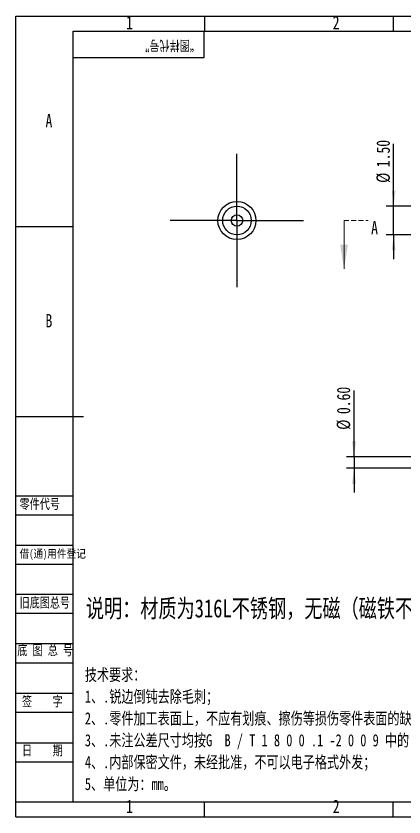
# Model space of a CAD drawing. Header units: millimetres. Extents: x 0 to 297, y 0 to 210.
# Drawn here: x 0 to 101.9, y 0.2 to 210.2 of the extents above; entities that cross this region are included whole.
import ezdxf

# ---------------------------------------------------------------- set-up
doc = ezdxf.new("R2010")
doc.units = ezdxf.units.MM
doc.linetypes.add('HIDDEN', pattern=[1.905, 1.27, -0.635])
doc.layers.add('图框', color=7, linetype='Continuous')
doc.layers.add('粗实线层', color=7, linetype='Continuous', lineweight=25)
doc.styles.add('SLDTEXTSTYLE0', font='HYSWLONGFANGSONG.TTF', dxfattribs={"bigfont": 'bigfont'})
doc.styles.add('SLDTEXTSTYLE1', font='HYSWLONGFANGSONG.TTF')
doc.styles.add('SLDTEXTSTYLE2', font='长仿宋体', dxfattribs={"bigfont": 'bigfont'})
doc.dimstyles.new('SLDDIMSTYLE1', dxfattribs={"dimtxt": 3.5, "dimasz": 4.08, "dimexe": 0, "dimexo": 0.0625, "dimgap": 0.875, "dimtad": 2, "dimlfac": 0.2, "dimrnd": 1e-09, "dimzin": 4, "dimdsep": 46, "dimtxsty": 'SLDTEXTSTYLE1', "dimsah": 1, "dimcen": 0.09, "dimadec": 0, "dimazin": 1, "dimtfac": 1, "dimtmove": 0, "dimatfit": 0, "dimfxl": 0, "dimfrac": 2, "dimtolj": 1, "dimtzin": 12, "dimarcsym": 0})
doc.dimstyles.new('SLDDIMSTYLE3', dxfattribs={"dimtxt": 3.5, "dimasz": 4.08, "dimexe": 0, "dimexo": 0.0625, "dimgap": 0.875, "dimtad": 2, "dimlfac": 0.2, "dimrnd": 1e-09, "dimzin": 0, "dimdsep": 46, "dimtxsty": 'SLDTEXTSTYLE1', "dimsah": 1, "dimcen": 0.09, "dimadec": 0, "dimazin": 0, "dimtfac": 1, "dimtmove": 0, "dimatfit": 0, "dimfxl": 0, "dimfrac": 2, "dimtolj": 1, "dimtzin": 12, "dimarcsym": 0})

# ---------------------------------------------------------------- blocks, each defined once
blk = doc.blocks.new('SW_NOTE_0')
at = {"layer": '图框', "color": 0, "char_height": 3.175, "attachment_point": 1, "style": 'SLDTEXTSTYLE0'}
for s, insert in [('\\M+18B5A术\\M+19776\\M+18B81\\M+18146', (0, 4.09)), ('1\\M+18141.锐边\\M+1937C钝\\M+18B8E\\M+18F9C\\M+196D1\\M+18E68\\M+18147', (0, -1.64)), ('2\\M+18141.\\M+197EB\\M+18C8F\\M+189C1\\M+18D48\\M+1955C\\M+196CA\\M+18FE3\\M+18143\\M+19573应\\M+1974C划\\M+18DAD\\M+18141\\M+18E43伤\\M+19399损伤\\M+197EB\\M+18C8F\\M+1955C\\M+196CA\\M+19349\\M+1E39E\\M+1E89C\\M+18147', (0, -7.37)), ('3\\M+18141.\\M+196A2\\M+1928D\\M+18CF6\\M+18DB7\\M+18EDA\\M+190A1\\M+18BCF\\M+188C2G  B / T 1 8 0 0 .1 -2 0 0 9 \\M+19286\\M+19349 I T 1 2  级\\M+189C1\\M+18D48\\M+1975E验\\M+19DBE\\M+18147', (0, -13.11)), ('4\\M+18141.\\M+193E0\\M+19594\\M+195DB\\M+196A7\\M+195B6\\M+18C8F\\M+18143\\M+196A2经\\M+194E1\\M+18F79\\M+18143\\M+19573\\M+189C2\\M+188C8电\\M+18E71\\M+18A69\\M+18EAE\\M+18A4F发\\M+18147', (0, -18.84)), ('5\\M+18141单\\M+188CA为\\M+18146mm\\M+18142', (0, -24.57))]:
    blk.add_mtext(s, dxfattribs=dict(at, insert=insert))
blk = doc.blocks.new('_D_1')
at = {"layer": '图框'}
for p, q in [((99.16, 160.33), (99.16, 176.7)), ((104.75, 160.33), (97.16, 160.33)), ((99.16, 152.83), (99.16, 160.33)), ((104.75, 152.83), (97.16, 152.83)), ((99.16, 152.83), (99.16, 146.48))]:
    blk.add_line(p, q, dxfattribs=at)
for points in [[(99.16, 160.33), (99.67, 164.41), (98.66, 164.41)], [(99.16, 152.83), (98.66, 148.75), (99.67, 148.75)]]:
    blk.add_solid(points, dxfattribs=at)
at = {"layer": '图框', "char_height": 3.5, "attachment_point": 1, "rotation": 90, "style": 'SLDTEXTSTYLE1'}
for s, insert in [('1.50', (94.65, 170.56)), ('%%c', (94.64, 166.45))]:
    blk.add_mtext(s, dxfattribs=dict(at, insert=insert))
blk = doc.blocks.new('SW_CENTERMARKSYMBOL_0')
at = {"layer": '图框', "color": 0}
for p, q in [((0, 12.5), (0, 17.5)), ((0, 0), (0, 12.5)), ((-12.5, 0), (-17.5, 0)), ((0, 0), (-12.5, 0)), ((0, 0), (12.5, 0)), ((0, 0), (0, -12.5)), ((12.5, 0), (17.5, 0)), ((0, -12.5), (0, -17.5))]:
    blk.add_line(p, q, dxfattribs=at)
blk = doc.blocks.new('_D_9')
at = {"layer": '图框'}
for p, q in [((88.75, 94.61), (88.75, 111.97)), ((104.75, 94.61), (86.75, 94.61)), ((88.75, 94.61), (88.75, 91.61)), ((104.75, 91.61), (86.75, 91.61)), ((88.75, 91.61), (88.75, 85.26))]:
    blk.add_line(p, q, dxfattribs=at)
for points in [[(88.75, 94.61), (89.26, 98.69), (88.24, 98.69)], [(88.75, 91.61), (88.24, 87.53), (89.26, 87.53)]]:
    blk.add_solid(points, dxfattribs=at)
at = {"layer": '图框', "char_height": 3.5, "attachment_point": 1, "rotation": 90, "style": 'SLDTEXTSTYLE1'}
for s, insert in [('0.60', (84.24, 105.83)), ('%%c', (84.22, 101.72))]:
    blk.add_mtext(s, dxfattribs=dict(at, insert=insert))

msp = doc.modelspace()

# ---------------------------------------------------------------- linework, layer by layer
at = {"color": 7, "linetype": 'HIDDEN', "lineweight": 18}
msp.add_line((86.13, 156.575), (92.48, 156.575), dxfattribs=at)
at = {"color": 7, "linetype": 'Continuous', "lineweight": 18}
msp.add_line((86.13, 156.575), (86.13, 143.875), dxfattribs=at)
at = {"color": 7, "linetype": 'Continuous', "lineweight": 25}
for radius in [5, 3.75, 1.5]:
    msp.add_circle((58.015, 156.575), radius, dxfattribs=at)
at = {"color": 7, "linetype": 'Continuous', "lineweight": 18}
msp.add_solid([(86.13, 143.875), (87.146, 150.225), (85.114, 150.225)], dxfattribs=at)
at = {"layer": '图框'}
for p, q in [((0, 0.19), (0, 210.19)), ((0, 210.19), (297, 210.19)), ((49.5, 210.19), (49.5, 206.19)), ((99, 210.19), (99, 206.19)), ((0, 155), (15, 155)), ((0, 84.431), (15, 84.431)), ((0, 79.431), (15, 79.431)), ((0, 71.431), (15, 71.431)), ((0, 66.431), (15, 66.431)), ((0, 58.64), (15, 58.64)), ((0, 53.64), (15, 53.64)), ((0, 45.64), (15, 45.64)), ((0, 40.64), (15, 40.64)), ((0, 32.64), (15, 32.64)), ((0, 27.64), (15, 27.64)), ((0, 19.64), (15, 19.64)), ((0, 14.64), (15, 14.64)), ((49.5, 0.19), (49.5, 4.19)), ((99, 0.19), (99, 4.19)), ((0, 0.19), (297, 0.19))]:
    msp.add_line(p, q, dxfattribs=at)
at = {"layer": '图框', "linetype": 'Continuous', "lineweight": 25}
for p, q in [((15, 4.19), (15, 206.19)), ((15, 206.19), (293, 206.19))]:
    msp.add_line(p, q, dxfattribs=at)
at = {"layer": '图框', "lineweight": 25}
for p, q in [((0, 105.19), (17.725, 105.19)), ((0, 4.19), (293, 4.19))]:
    msp.add_line(p, q, dxfattribs=at)
at = {"layer": '粗实线层'}
for p, q in [((49.434, 199.311), (49.434, 206.19)), ((15, 199.311), (49.434, 199.311))]:
    msp.add_line(p, q, dxfattribs=at)

# ---------------------------------------------------------------- block references
at = {"layer": '图框'}
for name, p in [('SW_CENTERMARKSYMBOL_0', (58.015, 156.575)), ('SW_NOTE_0', (18.079, 35))]:
    msp.add_blockref(name, p, dxfattribs=at)

# ---------------------------------------------------------------- texts
at = {"color": 7, "linetype": 'Continuous', "insert": (93.245, 156.474), "char_height": 3.5, "attachment_point": 1, "style": 'SLDTEXTSTYLE1'}
msp.add_mtext('A', dxfattribs=at)
at = {"layer": '图框'}
for s, insert, char_height, attachment_point, style in [('1', (29.794, 210.215), 3.5, 2, 'SLDTEXTSTYLE1'), ('2', (84.044, 210.215), 3.5, 2, 'SLDTEXTSTYLE1'), ('A', (8.645, 184.497), 3.5, 2, 'SLDTEXTSTYLE1'), ('B', (8.645, 132.055), 3.5, 2, 'SLDTEXTSTYLE1'), ('\\M+197EB\\M+18C8F\\M+191E3\\M+18D86', (0.958, 83.606), 2.64583, 1, 'SLDTEXTSTYLE0'), ('\\M+18ED8(\\M+192CA)\\M+19770\\M+18C8F\\M+1936F记', (0.958, 70.259), 2.11667, 1, 'SLDTEXTSTYLE0'), ('\\M+18B8C\\M+192EA图总\\M+18D86', (0.958, 57.736), 2.64583, 1, 'SLDTEXTSTYLE0'), ('说\\M+196BE\\M+18146\\M+18DDE质为316L\\M+19573锈钢\\M+18143\\M+19DD9\\M+18EA5\\M+18169\\M+18EA5铁\\M+19573\\M+18B7A\\M+1816A\\M+18142', (18.347, 57.272), 4.7625, 1, 'SLDTEXTSTYLE0'), ('\\M+192EA 图 总 \\M+18D86', (0.341, 45.257), 2.64583, 1, 'SLDTEXTSTYLE0'), ('  签    \\M+18E9A', (5.569, 31.827), 2.64583, 2, 'SLDTEXTSTYLE0'), ('  \\M+193FA    \\M+18AFA', (5.569, 18.981), 2.64583, 2, 'SLDTEXTSTYLE0'), ('1', (29.794, 4.699), 3.5, 2, 'SLDTEXTSTYLE1'), ('2', (84.044, 4.699), 3.5, 2, 'SLDTEXTSTYLE1')]:
    msp.add_mtext(s, dxfattribs=dict(at, insert=insert, char_height=char_height, attachment_point=attachment_point, style=style))
at = {"layer": '图框', "insert": (48.323, 201.074), "char_height": 2.64583, "attachment_point": 1, "rotation": 180, "style": 'SLDTEXTSTYLE2'}
msp.add_mtext('\\M+18167图样\\M+191E3\\M+18D86\\M+18168', dxfattribs=at)

# ---------------------------------------------------------------- dimensions: what is measured, and where the dimension line sits
at = {"layer": '图框'}
for base, p1, p2, dimstyle, picture, middle in [((99.165, 160.325), (104.75, 152.825), (104.75, 160.325), 'SLDDIMSTYLE1', '_D_1', (99.165, 171.575)), ((88.75, 91.611), (104.75, 94.611), (104.75, 91.611), 'SLDDIMSTYLE3', '_D_9', (88.75, 106.842))]:
    dim = msp.add_linear_dim(base=base, p1=p1, p2=p2, angle=90, text='%%c<>', dimstyle=dimstyle, dxfattribs=at)
    dim.commit()
    dim.dimension.update_dxf_attribs({"geometry": picture, "text_midpoint": middle, "dimtype": 160})

doc.saveas('drawing.dxf')
